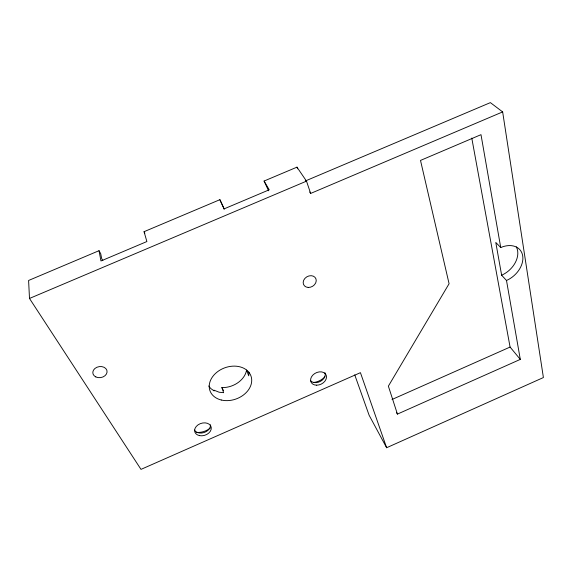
<?xml version="1.0" encoding="UTF-8"?>
<svg xmlns="http://www.w3.org/2000/svg" width="572" height="572" viewBox="0 0 572 572"><rect width="100%" height="100%" fill="white"/><g stroke="black" fill="none" stroke-linecap="round" stroke-linejoin="round"><path stroke-width="0.86" d="M248.97 372.15L248.734 375.833L246.503 370.034L246.46 370.763A21.364 16.466 -19.6 0 1 222.651 387.609L221.893 387.53L223.638 392.685L219.198 392.235L213.921 390.161L214.178 390.941L211.025 388.724A21.557 16.517 -19.7 0 1 208.809 385.971M354.733 374.839L369.119 415.251L386.629 447.733L543.4 377.549L502.652 111.912L490.383 102.624L305.434 180.938M392.006 399.492L510.081 347.061L520.298 359.402L397.426 414.099L396.553 412.598M309.695 192.006L310.653 193.436L502.652 111.912M102.831 260.625L101.637 258.494L100.736 253.768L99.027 250.693L28.6 280.466L29.494 298.455L140.998 469.376L360.432 372.665L386.629 447.733M268.575 190.783L264.078 181.038L296.975 167.153L306.506 181.145L310.653 193.436M29.494 298.455L306.506 181.145M99.027 250.693L100.965 260.968L146.882 241.548L144.058 231.689L219.891 199.685L224.181 208.844L269.219 189.797L264.078 181.038M506.499 280.487A21.665 15.608 -41 0 0 522.672 255.691A21.665 15.608 -41 0 0 500.736 247.554L495.781 242.435L501.637 275.211L506.499 280.487L520.298 359.402M144.058 231.689L144.845 233.247M221.893 387.53L223.423 390.547M223.209 207.078L219.891 199.685M223.516 207.815L224.138 209.295M296.975 167.153L297.547 168.819M397.426 414.099L388.374 386.143L449.084 283.733L420.506 160.425L480.995 134.67L500.736 247.554M471.778 138.088L510.081 347.061M324.946 372.687A8.315 6.199 -26.3 0 1 320.585 381.281A8.315 6.199 -26.3 0 1 310.596 380.745M210.432 424.781A8.501 6.235 -17.7 0 1 204.154 432.511A8.501 6.235 -17.7 0 1 194.423 430.044M516.302 246.839A21.45 15.566 -41.1 0 1 501.637 275.211M324.882 376.848A14.443 10.825 -26.3 0 1 313.206 382.539M210.267 428.049A14.765 10.882 -17.5 0 1 196.289 432.361M308.208 287.437A6.828 5.541 -29.5 0 0 315.966 278.9A6.828 5.541 -29.5 0 0 304.933 278.371A6.828 5.541 -29.5 0 0 308.208 287.437M316.673 385.185A8.351 6.206 -26.3 0 0 326.204 375.175A8.351 6.206 -26.3 0 0 312.784 375.139A8.351 6.206 -26.3 0 0 316.673 385.185M199.549 435.635A8.537 6.242 -17.7 0 0 211.254 427.491A8.537 6.242 -17.7 0 0 198.034 424.867A8.537 6.242 -17.7 0 0 199.549 435.635M95.839 376.934A7.179 5.534 -9.3 0 0 107.057 372.136A7.179 5.534 -9.3 0 0 96.925 367.26A7.179 5.534 -9.3 0 0 95.839 376.934M221.278 400.014A21.793 16.581 -19.9 0 0 251.659 379.079A21.793 16.581 -19.9 0 0 218.454 371.064A21.793 16.581 -19.9 0 0 221.278 400.014"/></g></svg>
